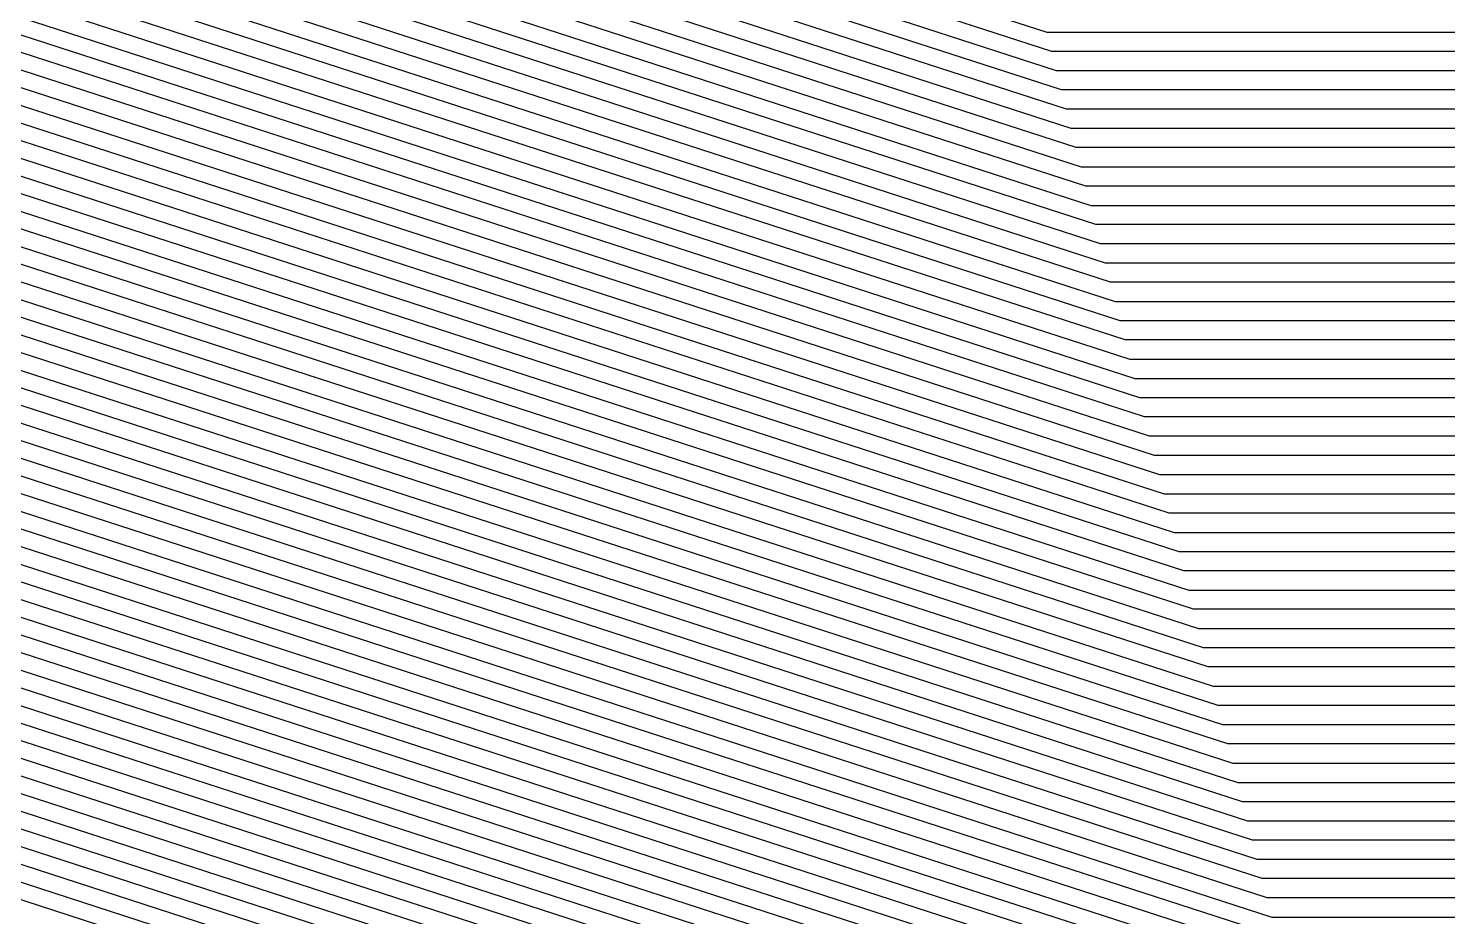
# Model space of a CAD drawing. Extents: x 7084 to 11035, y 13750 to 16729.
# Drawn here: x 8617.96 to 8661.21, y 14604.09 to 14631.16 of the extents above; entities that cross this region are included whole.
import ezdxf

# ---------------------------------------------------------------- set-up
doc = ezdxf.new("R2010")
doc.units = 0
doc.layers.add('Default', color=7, linetype='Continuous')

msp = doc.modelspace()

# ---------------------------------------------------------------- linework, layer by layer
at = {"layer": 'Default'}
for points in [[(8993.512, 15824.604), (9122.489, 15735.477), (9275.236, 15730.704), (9361.156, 15700.473), (9448.667, 15667.059), (9622.172, 15713.16), (9862.43, 15647.924), (9953.021, 15529.6), (9960.698, 15429.717), (9959.107, 15240.374), (9901.827, 14992.16), (9884.937, 14709.413), (9834.021, 14628.267), (9665.123, 14566.8), (9513.967, 14515.884), (9311.896, 14519.066), (9253.549, 14459.136), (9044.73, 14492.943), (9030.911, 14594.363), (8870.208, 14621.412), (8749.283, 14624.594), (8650.634, 14624.594)], [(8996.021, 15814.16), (9116.609, 15730.83), (9273.767, 15725.919), (9362.169, 15694.814), (9452.207, 15660.436), (9614.427, 15703.538), (9861.624, 15636.418), (9946.323, 15525.79), (9953.501, 15432.403), (9951.864, 15237.592), (9892.929, 14982.21), (9877.138, 14717.853), (9824.752, 14634.362), (9666.839, 14576.894), (9511.318, 14524.507), (9303.41, 14527.781), (9248.858, 14471.749), (9053.621, 14503.357), (9040.701, 14598.181), (8875.357, 14626.011), (8750.94, 14629.285), (8649.441, 14629.285)], [(9353.94, 15740.79), (9423.444, 15714.252), (9677.352, 15781.715), (9868.171, 15729.904), (10000.743, 15556.747), (10011.978, 15410.576), (10010.714, 15260.196), (9965.221, 15063.059), (9940.504, 14649.283), (9900.066, 14584.834), (9652.898, 14494.883), (9532.846, 14454.444), (9372.356, 14456.972), (9286.971, 14369.269), (8981.382, 14418.742), (8961.159, 14567.162), (8833.525, 14588.645), (8737.484, 14591.172), (8659.134, 14591.172), (8612.377, 14606.337), (8351.728, 14709.781)], [(9354.193, 15739.375), (9424.329, 15712.596), (9675.416, 15779.31), (9867.97, 15727.027), (9999.069, 15555.795), (10010.179, 15411.248), (10008.904, 15259.501), (9962.997, 15060.571), (9938.555, 14651.393), (9897.748, 14586.358), (9653.327, 14497.406), (9532.184, 14456.6), (9370.235, 14459.15), (9285.798, 14372.422), (8983.605, 14421.346), (8963.606, 14568.116), (8834.812, 14589.795), (8737.898, 14592.345), (8658.836, 14592.345), (8611.654, 14607.647), (8353.901, 14709.942)], [(9354.32, 15738.668), (9424.771, 15711.768), (9674.448, 15778.107), (9867.869, 15725.589), (9998.231, 15555.319), (10009.279, 15411.584), (10007.998, 15259.153), (9961.885, 15059.327), (9937.58, 14652.447), (9896.59, 14587.12), (9653.541, 14498.668), (9531.853, 14457.678), (9369.174, 14460.24), (9285.212, 14373.999), (8984.716, 14422.648), (8964.83, 14568.594), (8835.456, 14590.369), (8738.105, 14592.931), (8658.687, 14592.931), (8611.292, 14608.302), (8354.987, 14710.022)], [(9160.71, 15765.686), (9284.782, 15761.809), (9354.573, 15737.253), (9425.656, 15710.112), (9672.512, 15775.702), (9867.668, 15722.712), (9996.557, 15554.366), (10007.48, 15412.255), (10006.187, 15258.457), (9959.66, 15056.84), (9935.63, 14654.557), (9894.272, 14588.644), (9653.97, 14501.191), (9531.19, 14459.834), (9367.053, 14462.418), (9284.039, 14377.152), (8986.939, 14425.251), (8967.278, 14569.548), (8836.743, 14591.519), (8738.519, 14594.104), (8658.389, 14594.104), (8610.569, 14609.613), (8357.16, 14710.184)], [(9284.599, 15761.211), (9354.7, 15736.546), (9426.099, 15709.284), (9671.544, 15774.499), (9867.567, 15721.274), (9995.72, 15553.89), (10006.58, 15412.591), (10005.282, 15258.11), (9958.548, 15055.596), (9934.655, 14655.612), (9893.114, 14589.406), (9654.185, 14502.453), (9530.859, 14460.912), (9365.992, 14463.508), (9283.453, 14378.729), (8988.05, 14426.553), (8968.501, 14570.025), (8837.387, 14592.094), (8738.726, 14594.69), (8658.24, 14594.69), (8610.208, 14610.268), (8358.246, 14710.264)], [(9284.415, 15760.613), (9354.826, 15735.838), (9426.541, 15708.456), (9670.576, 15773.296), (9867.466, 15719.836), (9994.882, 15553.414), (10005.68, 15412.927), (10004.377, 15257.762), (9957.436, 15054.352), (9933.68, 14656.667), (9891.955, 14590.168), (9654.399, 14503.715), (9530.528, 14461.989), (9364.931, 14464.597), (9282.867, 14380.305), (8989.161, 14427.855), (8969.725, 14570.502), (8838.03, 14592.669), (8738.933, 14595.277), (8658.091, 14595.277), (8609.846, 14610.924), (8359.333, 14710.345)], [(9284.232, 15760.015), (9354.953, 15735.131), (9426.984, 15707.628), (9669.608, 15772.094), (9867.365, 15718.398), (9994.045, 15552.937), (10004.781, 15413.263), (10003.471, 15257.414), (9956.324, 15053.108), (9932.705, 14657.722), (9890.796, 14590.93), (9654.614, 14504.976), (9530.197, 14463.067), (9363.871, 14465.687), (9282.28, 14381.882), (8990.273, 14429.156), (8970.949, 14570.98), (8838.674, 14593.244), (8739.14, 14595.863), (8657.941, 14595.863), (8609.484, 14611.579), (8360.419, 14710.425)], [(9284.048, 15759.416), (9355.079, 15734.424), (9427.426, 15706.8), (9668.64, 15770.891), (9867.265, 15716.959), (9993.208, 15552.461), (10003.881, 15413.599), (10002.566, 15257.066), (9955.211, 15051.864), (9931.731, 14658.777), (9889.638, 14591.692), (9654.828, 14506.238), (9529.866, 14464.145), (9362.81, 14466.776), (9281.694, 14383.459), (8991.384, 14430.458), (8972.172, 14571.457), (8839.317, 14593.819), (8739.347, 14596.449), (8657.792, 14596.449), (8609.123, 14612.234), (8361.505, 14710.506)], [(9283.864, 15758.818), (9355.206, 15733.717), (9427.869, 15705.973), (9667.672, 15769.688), (9867.164, 15715.521), (9992.371, 15551.985), (10002.982, 15413.934), (10001.66, 15256.719), (9954.099, 15050.62), (9930.756, 14659.832), (9888.479, 14592.454), (9655.043, 14507.5), (9529.534, 14465.223), (9361.749, 14467.865), (9281.108, 14385.035), (8992.495, 14431.76), (8973.396, 14571.934), (8839.961, 14594.393), (8739.554, 14597.036), (8657.643, 14597.036), (8608.761, 14612.889), (8362.592, 14710.587)], [(9283.497, 15757.622), (9355.459, 15732.302), (9428.754, 15704.317), (9665.735, 15767.283), (9866.963, 15712.645), (9990.696, 15551.032), (10001.182, 15414.606), (9999.85, 15256.023), (9951.875, 15048.133), (9928.806, 14661.942), (9886.162, 14593.978), (9655.472, 14510.023), (9528.872, 14467.379), (9359.628, 14470.044), (9279.935, 14388.188), (8994.718, 14434.363), (8975.844, 14572.888), (8841.248, 14595.543), (8739.968, 14598.208), (8657.345, 14598.208), (8608.038, 14614.2), (8364.765, 14710.748)], [(9663.799, 15764.877), (9866.761, 15709.768), (9989.022, 15550.08), (9999.383, 15415.278), (9998.039, 15255.328), (9949.651, 15045.645), (9926.856, 14664.052), (9883.844, 14595.502), (9655.901, 14512.547), (9528.209, 14469.535), (9357.506, 14472.223), (9278.762, 14391.342), (8996.941, 14436.967), (8978.291, 14573.843), (8842.535, 14596.693), (8740.382, 14599.381), (8657.047, 14599.381), (8607.314, 14615.511), (8366.937, 14710.909)], [(9282.946, 15755.827), (9355.839, 15730.18), (9430.081, 15701.833), (9662.831, 15763.674), (9866.66, 15708.33), (9988.185, 15549.603), (9998.483, 15415.613), (9997.133, 15254.98), (9948.538, 15044.401), (9925.881, 14665.107), (9882.686, 14596.264), (9656.115, 14513.808), (9527.878, 14470.613), (9356.446, 14473.312), (9278.176, 14392.918), (8998.052, 14438.269), (8979.515, 14574.32), (8843.179, 14597.268), (8740.589, 14599.967), (8656.898, 14599.967), (8606.953, 14616.166), (8368.024, 14710.99)], [(9282.763, 15755.229), (9355.966, 15729.473), (9430.524, 15701.005), (9661.863, 15762.472), (9866.56, 15706.892), (9987.347, 15549.127), (9997.584, 15415.949), (9996.228, 15254.632), (9947.426, 15043.157), (9924.906, 14666.161), (9881.527, 14597.026), (9656.33, 14515.07), (9527.547, 14471.69), (9355.385, 14474.402), (9277.59, 14394.495), (8999.164, 14439.571), (8980.738, 14574.797), (8843.822, 14597.843), (8740.796, 14600.554), (8656.748, 14600.554), (8606.591, 14616.821), (8369.11, 14711.07)], [(9282.029, 15752.836), (9356.472, 15726.643), (9432.294, 15697.693), (9657.991, 15757.661), (9866.157, 15701.139), (9983.998, 15547.222), (9993.985, 15417.292), (9992.606, 15253.241), (9942.977, 15038.182), (9921.007, 14670.381), (9876.892, 14600.073), (9657.188, 14520.117), (9526.222, 14476.002), (9351.142, 14478.759), (9275.244, 14400.801), (9003.609, 14444.778), (8985.633, 14576.706), (8846.396, 14600.142), (8741.624, 14602.899), (8656.152, 14602.899), (8605.144, 14619.442), (8373.456, 14711.393)], [(9281.845, 15752.238), (9356.599, 15725.936), (9432.737, 15696.865), (9657.023, 15756.458), (9866.056, 15699.701), (9983.161, 15546.746), (9993.085, 15417.628), (9991.701, 15252.893), (9941.865, 15036.938), (9920.032, 14671.436), (9875.734, 14600.835), (9657.402, 14521.378), (9525.891, 14477.08), (9350.081, 14479.849), (9274.658, 14402.378), (9004.721, 14446.079), (8986.857, 14577.183), (8847.04, 14600.717), (8741.831, 14603.486), (8656.003, 14603.486), (8604.783, 14620.098), (8374.542, 14711.473)], [(8375.629, 14711.554), (8604.421, 14620.753), (8655.854, 14604.072), (8742.038, 14604.072), (8847.684, 14601.292), (8988.081, 14577.661), (9005.832, 14447.381), (9274.071, 14403.955), (9349.021, 14480.938), (9525.56, 14478.158), (9657.616, 14522.64), (9874.575, 14601.597), (9919.057, 14672.491), (9940.753, 15035.694), (9990.796, 15252.546), (9992.186, 15417.964), (9982.324, 15546.27), (9865.955, 15698.262), (9656.055, 15755.255), (9433.179, 15696.037), (9356.725, 15725.229), (9281.661, 15751.64)], [(9281.478, 15751.042), (9356.852, 15724.521), (9433.622, 15695.209), (9655.086, 15754.052), (9865.855, 15696.824), (9981.487, 15545.793), (9991.286, 15418.3), (9989.89, 15252.198), (9939.641, 15034.451), (9918.082, 14673.546), (9873.416, 14602.359), (9657.831, 14523.902), (9525.229, 14479.236), (9347.96, 14482.027), (9273.485, 14405.531), (9006.943, 14448.683), (8989.304, 14578.138), (8848.327, 14601.867), (8742.245, 14604.658), (8655.705, 14604.658), (8604.059, 14621.408), (8376.715, 14711.634)], [(9281.294, 15750.444), (9356.978, 15723.814), (9434.064, 15694.381), (9654.118, 15752.85), (9865.754, 15695.386), (9980.649, 15545.317), (9990.386, 15418.636), (9988.985, 15251.85), (9938.529, 15033.207), (9917.107, 14674.601), (9872.258, 14603.121), (9658.045, 14525.164), (9524.897, 14480.314), (9346.899, 14483.117), (9272.899, 14407.108), (9008.055, 14449.985), (8990.528, 14578.615), (8848.971, 14602.442), (8742.452, 14605.245), (8655.555, 14605.245), (8603.698, 14622.063), (8377.801, 14711.715)], [(9281.111, 15749.846), (9357.105, 15723.107), (9434.507, 15693.553), (9653.15, 15751.647), (9865.653, 15693.948), (9979.812, 15544.841), (9989.487, 15418.971), (9988.079, 15251.502), (9937.417, 15031.963), (9916.133, 14675.656), (9871.099, 14603.883), (9658.26, 14526.425), (9524.566, 14481.392), (9345.839, 14484.206), (9272.312, 14408.685), (9009.166, 14451.286), (8991.752, 14579.092), (8849.614, 14603.016), (8742.659, 14605.831), (8655.406, 14605.831), (8603.336, 14622.719), (8378.888, 14711.795)], [(9280.927, 15749.247), (9357.232, 15722.4), (9434.949, 15692.726), (9652.182, 15750.444), (9865.552, 15692.509), (9978.975, 15544.365), (9988.587, 15419.307), (9987.174, 15251.155), (9936.304, 15030.719), (9915.158, 14676.711), (9869.94, 14604.645), (9658.474, 14527.687), (9524.235, 14482.469), (9344.778, 14485.296), (9271.726, 14410.261), (9010.277, 14452.588), (8992.976, 14579.569), (8850.258, 14603.591), (8742.866, 14606.417), (8655.257, 14606.417), (8602.974, 14623.374), (8379.974, 14711.876)], [(9357.485, 15720.985), (9435.834, 15691.07), (9650.246, 15748.039), (9865.351, 15689.633), (9977.301, 15543.412), (9986.788, 15419.979), (9985.363, 15250.459), (9934.08, 15028.231), (9913.208, 14678.821), (9867.623, 14606.169), (9658.903, 14530.21), (9523.572, 14484.625), (9342.656, 14487.474), (9270.553, 14413.414), (9012.5, 14455.192), (8995.423, 14580.524), (8851.545, 14604.741), (8743.28, 14607.59), (8654.959, 14607.59), (8602.251, 14624.685), (8382.147, 14712.037)], [(8388.665, 14712.521), (8600.081, 14628.616), (8654.064, 14611.108), (8744.522, 14611.108), (8855.406, 14608.19), (9002.765, 14583.387), (9019.168, 14463.002), (9267.035, 14422.874), (9336.292, 14494.011), (9521.585, 14491.093), (9660.19, 14537.781), (9860.671, 14610.741), (9907.359, 14685.15), (9927.407, 15020.768), (9979.931, 15248.373), (9981.39, 15421.994), (9972.277, 15540.554), (9864.747, 15681.003), (9644.438, 15740.822), (9438.489, 15686.102), (9358.244, 15716.741), (9279.458, 15744.462)], [(9279.275, 15743.864), (9358.371, 15716.034), (9438.932, 15685.274), (9643.469, 15739.62), (9864.646, 15679.565), (9971.44, 15540.078), (9980.49, 15422.329), (9979.025, 15248.025), (9926.295, 15019.525), (9906.384, 14686.205), (9859.512, 14611.503), (9660.405, 14539.042), (9521.254, 14492.17), (9335.231, 14495.1), (9266.449, 14424.451), (9020.28, 14464.304), (9003.989, 14583.864), (8856.05, 14608.765), (8744.729, 14611.695), (8653.915, 14611.695)], [(9357.991, 15718.156), (9437.604, 15687.758), (9646.374, 15743.228), (9864.948, 15683.88), (9973.952, 15541.507), (9983.189, 15421.322), (9981.742, 15249.068), (9929.631, 15023.256), (9909.309, 14683.04), (9862.988, 14609.217), (9659.761, 14535.257), (9522.248, 14488.937), (9338.414, 14491.832), (9268.208, 14419.721), (9016.946, 14460.399), (9000.318, 14582.433), (8854.119, 14607.041), (8744.108, 14609.935), (8654.362, 14609.935), (8600.804, 14627.306), (8386.493, 14712.36)], [(9278.357, 15740.873), (9359.004, 15712.497), (9441.144, 15681.134), (9638.629, 15733.606), (9864.142, 15672.374), (9967.254, 15537.697), (9975.992, 15424.008), (9974.498, 15246.286), (9920.734, 15013.305), (9901.51, 14691.48), (9853.719, 14615.313), (9661.477, 14545.351), (9519.598, 14497.56), (9329.928, 14500.547), (9263.517, 14432.334), (9025.836, 14470.813), (9010.108, 14586.251), (8859.268, 14611.639), (8745.764, 14614.626), (8653.169, 14614.626), (8597.911, 14632.548), (8395.184, 14713.004)], [(8406.048, 14713.81), (8594.295, 14639.101), (8651.678, 14620.49), (8747.834, 14620.49), (8865.703, 14617.388), (9022.345, 14591.023), (9036.95, 14483.831), (9257.654, 14448.1), (9319.321, 14511.441), (9516.286, 14508.339), (9663.622, 14557.968), (9842.132, 14622.933), (9891.761, 14702.029), (9909.612, 15000.867), (9965.444, 15242.808), (9966.995, 15427.366), (9958.881, 15532.934), (9863.135, 15657.991), (9628.948, 15721.579), (9445.57, 15672.855), (9360.27, 15705.424), (9276.521, 15734.891), (9127.634, 15739.544)], [(9277.806, 15739.078), (9359.384, 15710.375), (9442.472, 15678.651), (9635.725, 15729.998), (9863.84, 15668.059), (9964.742, 15536.268), (9973.293, 15425.016), (9971.782, 15245.243), (9917.397, 15009.574), (9898.585, 14694.644), (9850.243, 14617.599), (9662.12, 14549.136), (9518.604, 14500.794), (9326.746, 14503.815), (9261.758, 14437.064), (9029.171, 14474.718), (9013.779, 14587.682), (8861.198, 14613.364), (8746.385, 14616.385), (8652.722, 14616.385), (8596.826, 14634.514), (8398.443, 14713.246)], [(8352.765, 15154.073), (8419.612, 14969.723), (8430.911, 14863.193), (8401.857, 14764.734), (8417.998, 14714.697), (8590.316, 14646.309), (8650.038, 14626.94), (8750.111, 14626.94), (8872.782, 14623.712), (9035.806, 14596.272), (9049.175, 14498.15), (9251.204, 14465.443), (9307.653, 14523.424), (9512.642, 14520.196), (9665.981, 14571.847), (9829.386, 14631.315), (9881.037, 14713.633), (9897.378, 14987.185), (9955.485, 15238.983), (9957.099, 15431.06), (9949.672, 15527.695), (9862.027, 15642.171), (9618.299, 15708.349)], [(8391.925, 14712.763), (8598.996, 14630.582), (8653.617, 14612.867), (8745.143, 14612.867), (8857.337, 14609.915), (9006.436, 14584.819), (9022.502, 14466.908), (9265.276, 14427.604), (9333.11, 14497.279), (9520.592, 14494.326), (9660.834, 14541.566), (9857.195, 14613.027), (9904.434, 14688.315), (9924.07, 15017.037), (9977.215, 15247.329), (9978.691, 15423.001), (9969.765, 15539.126)], [(8364.342, 15150.146), (8427.257, 14976.64), (8438.837, 14867.457), (8409.06, 14766.544), (8425.603, 14715.261), (8587.785, 14650.896), (8648.994, 14631.044), (8751.561, 14631.044), (8877.287, 14627.736), (9044.372, 14599.613), (9056.955, 14507.263), (9247.099, 14476.479), (9300.228, 14531.05), (9510.324, 14527.741), (9667.482, 14580.679), (9821.276, 14636.648), (9874.213, 14721.018), (9889.593, 14978.478), (9949.147, 15236.549), (9950.802, 15433.411)], [(9954.4, 15432.067), (9952.769, 15237.94), (9894.041, 14983.454), (9878.113, 14716.798), (9825.91, 14633.6), (9666.624, 14575.632), (9511.649, 14523.429), (9304.471, 14526.692), (9249.445, 14470.173), (9052.509, 14502.055), (9039.477, 14597.704), (8874.713, 14625.436), (8750.733, 14628.699), (8649.59, 14628.699), (8589.232, 14648.275), (8421.257, 14714.939), (8404.944, 14765.51), (8434.308, 14865.02), (8422.889, 14972.688), (8357.726, 15152.39)], [(9965.196, 15428.038), (9963.634, 15242.113), (9907.388, 14998.38), (9889.811, 14704.139), (9839.815, 14624.457), (9664.051, 14560.491), (9515.623, 14510.495), (9317.199, 14513.62), (9256.481, 14451.253), (9039.173, 14486.434), (9024.792, 14591.977), (8866.99, 14618.538), (8748.248, 14621.663), (8651.38, 14621.663), (8593.571, 14640.411), (8408.22, 14713.971), (8392.597, 14762.406), (8420.72, 14857.712), (8409.783, 14960.83), (8337.88, 15159.122)], [(10008.379, 15411.92), (10007.093, 15258.805), (9960.772, 15058.083), (9936.605, 14653.502), (9895.431, 14587.882), (9653.756, 14499.929), (9531.522, 14458.756), (9368.114, 14461.329), (9284.626, 14375.576), (8985.827, 14423.949), (8966.054, 14569.071), (8836.099, 14590.944), (8738.312, 14593.518), (8658.538, 14593.518), (8610.931, 14608.958), (8356.073, 14710.103)], [(9662.764, 14552.921), (9517.611, 14504.027), (9323.564, 14507.083), (9259.999, 14441.794), (9032.505, 14478.624), (9017.45, 14589.114), (8863.129, 14615.089), (8747.006, 14618.144), (8652.275, 14618.144), (8595.741, 14636.48), (8401.702, 14713.488), (8386.423, 14760.854), (8413.926, 14854.057), (8403.23, 14954.901), (8327.956, 15162.488)], [(9662.978, 14554.183), (9517.279, 14505.105), (9322.503, 14508.173), (9259.413, 14443.37), (9033.616, 14479.925), (9018.674, 14589.591), (8863.773, 14615.663), (8747.213, 14618.731), (8652.126, 14618.731), (8595.38, 14637.135), (8402.788, 14713.569), (8387.452, 14761.112), (8415.058, 14854.666), (8404.322, 14955.889), (8329.61, 15161.927)], [(8747.42, 14619.317), (8651.976, 14619.317), (8595.018, 14637.79), (8403.875, 14713.649), (8388.481, 14761.371), (8416.19, 14855.276), (8405.414, 14956.877), (8331.264, 15161.366)], [(8865.06, 14616.813), (8747.627, 14619.903), (8651.827, 14619.903), (8594.656, 14638.445), (8404.961, 14713.73), (8389.51, 14761.63), (8417.323, 14855.885), (8406.506, 14957.865), (8332.918, 15160.805)], [(8336.226, 15159.683), (8408.691, 14959.842), (8419.587, 14857.103), (8391.568, 14762.147), (8407.134, 14713.891), (8593.933, 14639.756), (8651.529, 14621.076), (8748.041, 14621.076), (8866.347, 14617.963), (9023.569, 14591.5), (9038.062, 14485.132)], [(9664.265, 14561.753), (9515.292, 14511.573), (9316.139, 14514.709), (9255.895, 14452.83), (9040.284, 14487.736), (9026.016, 14592.454), (8867.634, 14619.113), (8748.455, 14622.249), (8651.231, 14622.249), (8593.21, 14641.067), (8409.307, 14714.052), (8393.625, 14762.664), (8421.852, 14858.321), (8410.875, 14961.818), (8339.533, 15158.561)], [(8341.187, 15158), (8411.967, 14962.806), (8422.984, 14858.93), (8394.654, 14762.923), (8410.393, 14714.133), (8592.848, 14641.722), (8651.082, 14622.835), (8748.662, 14622.835), (8868.278, 14619.688), (9027.24, 14592.932), (9041.396, 14489.038)], [(9836.338, 14626.743), (9664.694, 14564.276), (9514.63, 14513.728), (9314.017, 14516.888), (9254.722, 14455.983), (9042.507, 14490.34), (9028.463, 14593.409), (8868.921, 14620.262), (8748.869, 14623.422), (8650.933, 14623.422), (8592.486, 14642.377), (8411.48, 14714.213), (8395.683, 14763.182), (8424.117, 14859.539), (8413.059, 14963.794), (8342.841, 15157.439)], [(8869.565, 14620.837), (8749.076, 14624.008), (8650.783, 14624.008), (8592.125, 14643.032), (8412.566, 14714.294), (8396.712, 14763.44), (8425.249, 14860.148), (8414.151, 14964.782), (8344.495, 15156.878)], [(8650.634, 14624.594), (8591.763, 14643.688), (8413.652, 14714.374), (8397.741, 14763.699), (8426.381, 14860.757), (8415.244, 14965.771), (8346.149, 15156.317)], [(9665.338, 14568.062), (9513.636, 14516.962), (9310.835, 14520.156), (9252.963, 14460.713), (9045.841, 14494.245), (9032.135, 14594.84), (8870.852, 14621.987), (8749.49, 14625.181), (8650.485, 14625.181), (8591.401, 14644.343), (8414.739, 14714.455), (8398.77, 14763.958), (8427.514, 14861.366), (8416.336, 14966.759), (8347.803, 15155.756)], [(8349.457, 15155.195), (8417.428, 14967.747), (8428.646, 14861.975), (8399.799, 14764.216), (8415.825, 14714.536), (8591.04, 14644.998), (8650.336, 14625.767), (8749.697, 14625.767), (8871.495, 14622.562), (9033.358, 14595.318), (9046.952, 14495.547), (9252.376, 14462.29), (9309.774, 14521.245), (9513.305, 14518.04), (9665.552, 14569.323)], [(9665.767, 14570.585), (9512.974, 14519.118), (9308.714, 14522.335), (9251.79, 14463.866), (9048.064, 14496.848), (9034.582, 14595.795), (8872.139, 14623.137), (8749.904, 14626.353), (8650.187, 14626.353), (8590.678, 14645.654), (8416.912, 14714.616), (8400.828, 14764.475), (8429.778, 14862.584), (8418.52, 14968.735), (8351.111, 15154.634)], [(9666.195, 14573.108), (9512.311, 14521.274), (9306.592, 14524.513), (9250.617, 14467.019), (9050.287, 14499.452), (9037.029, 14596.749), (8873.426, 14624.286), (8750.318, 14627.526), (8649.889, 14627.526), (8589.955, 14646.964), (8419.084, 14714.777), (8402.886, 14764.992), (8432.043, 14863.802), (8420.704, 14970.711), (8354.418, 15153.512)], [(9666.41, 14574.37), (9511.98, 14522.352), (9305.531, 14525.603), (9250.031, 14468.596), (9051.398, 14500.754), (9038.253, 14597.226), (8874.07, 14624.861), (8750.526, 14628.112), (8649.74, 14628.112), (8589.593, 14647.619), (8420.171, 14714.858), (8403.915, 14765.251), (8433.176, 14864.411), (8421.796, 14971.7), (8356.072, 15152.951)], [(8649.441, 14629.285), (8588.87, 14648.93), (8422.344, 14715.019), (8405.973, 14765.768), (8435.44, 14865.629), (8423.981, 14973.676), (8359.38, 15151.829)], [(8876, 14626.586), (8751.147, 14629.871), (8649.292, 14629.871), (8588.508, 14649.585), (8423.43, 14715.1), (8407.002, 14766.027), (8436.573, 14866.238), (8425.073, 14974.664), (8361.034, 15151.268)], [(9667.268, 14579.417), (9510.655, 14526.663), (9301.289, 14529.96), (9247.686, 14474.903), (9055.843, 14505.961), (9043.148, 14599.135), (8876.644, 14627.161), (8751.354, 14630.458), (8649.143, 14630.458), (8588.147, 14650.241), (8424.516, 14715.18), (8408.031, 14766.286), (8437.705, 14866.847), (8426.165, 14975.652), (8362.688, 15150.707)], [(8372.369, 14711.312), (8605.506, 14618.787), (8656.301, 14602.313), (8741.417, 14602.313), (8845.753, 14599.567), (8984.41, 14576.229), (9002.498, 14443.476), (9275.83, 14399.225), (9352.203, 14477.67), (9526.553, 14474.924), (9656.973, 14518.855), (9878.051, 14599.312), (9921.982, 14669.326), (9944.09, 15039.426)], [(8399.529, 14713.327), (8596.465, 14635.169), (8652.573, 14616.972), (8746.592, 14616.972), (8861.842, 14613.939), (9015.002, 14588.159), (9030.282, 14476.02), (9261.172, 14438.64), (9325.685, 14504.904)], [(8400.616, 14713.407), (8596.103, 14635.824), (8652.424, 14617.558), (8746.799, 14617.558), (8862.485, 14614.514), (9016.226, 14588.637), (9031.393, 14477.322), (9260.585, 14440.217), (9324.624, 14505.994), (9517.942, 14502.949), (9662.549, 14551.659), (9847.925, 14619.123)], [(8857.981, 14610.49), (8745.35, 14613.454), (8653.468, 14613.454), (8598.635, 14631.237), (8393.011, 14712.843)], [(8394.097, 14712.924), (8598.273, 14631.893), (8653.319, 14614.04), (8745.557, 14614.04), (8858.624, 14611.065), (9008.884, 14585.773), (9024.725, 14469.511), (9264.103, 14430.757)], [(8396.27, 14713.085), (8597.55, 14633.203), (8653.02, 14615.213), (8745.971, 14615.213), (8859.911, 14612.214), (9011.331, 14586.728), (9026.948, 14472.115), (9262.931, 14433.91)], [(8397.357, 14713.166), (8597.188, 14633.858), (8652.871, 14615.799), (8746.178, 14615.799), (8860.555, 14612.789), (9012.555, 14587.205), (9028.059, 14473.417), (9262.344, 14435.487)], [(8744.315, 14610.522), (8654.213, 14610.522), (8600.443, 14627.961), (8387.579, 14712.44)], [(8653.915, 14611.695), (8599.72, 14629.272), (8389.752, 14712.601)], [(8856.693, 14609.34), (8744.936, 14612.281), (8653.766, 14612.281), (8599.358, 14629.927), (8390.838, 14712.682)], [(8383.233, 14712.118), (8601.889, 14625.34), (8654.81, 14608.176), (8743.487, 14608.176), (8852.188, 14605.316), (8996.647, 14581.001), (9013.611, 14456.494)], [(8384.32, 14712.198), (8601.528, 14625.995), (8654.661, 14608.763), (8743.694, 14608.763), (8852.832, 14605.891), (8997.87, 14581.478), (9014.723, 14457.795), (9269.381, 14416.568)], [(9659.547, 14533.996), (9522.579, 14487.859), (9339.474, 14490.742), (9268.794, 14418.144), (9015.834, 14459.097), (8999.094, 14581.956), (8853.476, 14606.466), (8743.901, 14609.349), (8654.512, 14609.349), (8601.166, 14626.65), (8385.406, 14712.279)], [(8381.061, 14711.957), (8602.613, 14624.029), (8655.108, 14607.004), (8743.073, 14607.004), (8850.901, 14604.166), (8994.199, 14580.047), (9011.389, 14453.89), (9271.14, 14411.838), (9343.717, 14486.385), (9523.904, 14483.547), (9658.689, 14528.949), (9868.782, 14605.407)], [(8844.466, 14598.418), (8741.003, 14601.14), (8656.599, 14601.14), (8606.229, 14617.476), (8370.197, 14711.151)], [(8656.45, 14601.727), (8605.868, 14618.132), (8371.283, 14711.231)], [(8363.678, 14710.667), (8608.399, 14613.545), (8657.494, 14597.622), (8739.761, 14597.622), (8840.604, 14594.968), (8974.62, 14572.411), (8993.607, 14433.062)], [(9885.003, 14594.74), (9655.686, 14511.285), (9528.541, 14468.457), (9358.567, 14471.134), (9279.349, 14389.765), (8995.83, 14435.665), (8977.067, 14573.366), (8841.891, 14596.118), (8740.175, 14598.795), (8657.196, 14598.795), (8607.676, 14614.855), (8365.851, 14710.828)], [(8352.814, 14709.861), (8612.016, 14606.992), (8658.985, 14591.759), (8737.691, 14591.759), (8834.169, 14589.22), (8962.383, 14567.639), (8982.493, 14420.044)]]:
    msp.add_lwpolyline(points, dxfattribs=at)

doc.saveas('drawing.dxf')
